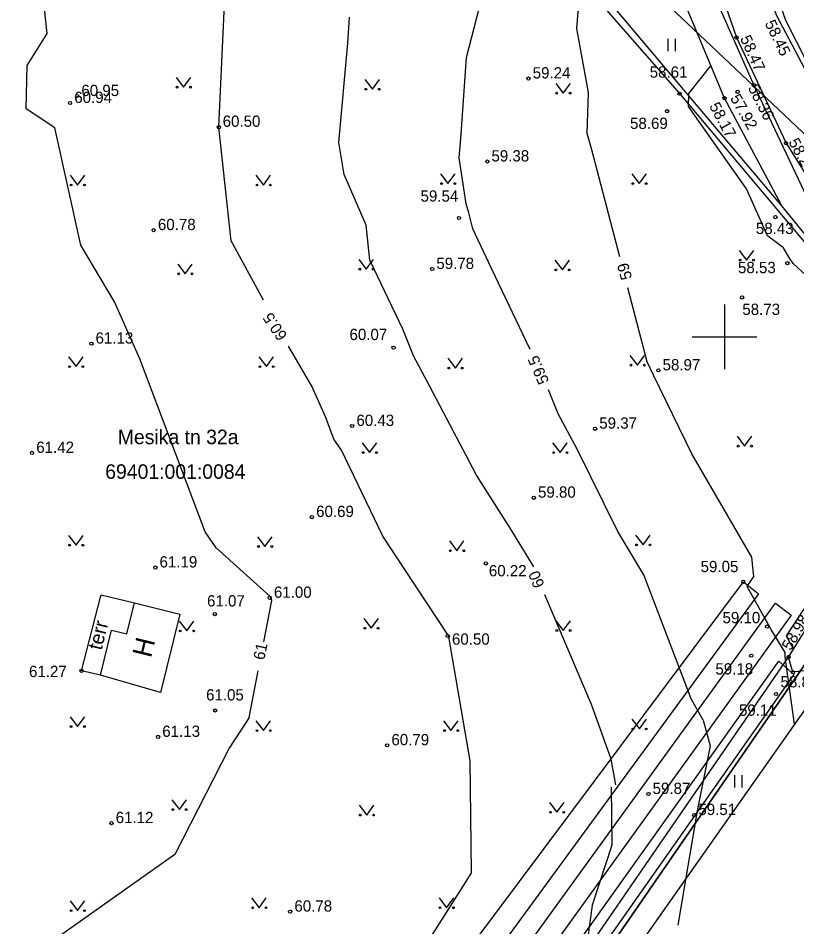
# Model space of a CAD drawing. Extents: x 641115 to 641725, y 6453870 to 6454664.
# Drawn here: x 641406.2 to 641454.5, y 6454063.4 to 6454119.8 of the extents above; entities that cross this region are included whole.
import ezdxf

# ---------------------------------------------------------------- set-up
doc = ezdxf.new("R2010")
doc.units = 0
for name, color, linetype in [('ELKAEV', 7, 'Continuous'), ('ELRAJATISMA', 7, 'Continuous'), ('HALJASTUS', 7, 'Continuous'), ('HOONE', 7, 'Continuous'), ('MOOTPIIR', 7, 'Continuous'), ('PIIR', 7, 'Continuous'), ('TEE', 7, 'Continuous'), ('TTRASS', 7, 'Continuous'), ('VEEKOGU', 7, 'Continuous'), ('VORK', 7, 'Continuous')]:
    doc.layers.add(name, color=color, linetype=linetype)

msp = doc.modelspace()

# ---------------------------------------------------------------- linework, layer by layer
at = {"layer": 'ELKAEV'}
for centre in [(641450.754, 6454118.568), (641437.84, 6454116.025), (641451.826, 6454115.619), (641409.832, 6454114.94), (641447.212, 6454115.086), (641450.005, 6454114.801), (641450.813, 6454115.203), (641409.385, 6454114.507), (641446.438, 6454114), (641418.627, 6454113.003), (641453.821, 6454112.017), (641435.284, 6454110.88), (641433.523, 6454107.375), (641453.163, 6454107.43), (641414.579, 6454106.618), (641453.909, 6454104.57), (641431.864, 6454104.21), (641451.097, 6454102.447), (641410.714, 6454099.575), (641429.464, 6454099.331), (641445.897, 6454097.92), (641426.897, 6454094.471), (641441.974, 6454094.297), (641407.028, 6454092.797), (641438.171, 6454090.016), (641424.398, 6454088.816), (641435.19, 6454085.944), (641414.685, 6454085.686), (641451.175, 6454084.803), (641421.777, 6454083.812), (641418.371, 6454082.8), (641452.646, 6454082.023), (641432.826, 6454081.439), (641451.663, 6454080.218), (641453.977, 6454080.13), (641410.097, 6454079.273), (641454.254, 6454079.187), (641453.199, 6454077.842), (641418.392, 6454076.816), (641414.854, 6454075.177), (641429.068, 6454074.659), (641445.281, 6454071.637), (641448.125, 6454070.33), (641411.959, 6454069.832), (641423.046, 6454064.338)]:
    msp.add_circle(centre, 0.1, dxfattribs=at)
at = {"layer": 'ELRAJATISMA'}
for points in [[(641421.392, 6454102.284), (641419.39, 6454105.95), (641418.63, 6454113), (641419.1, 6454123.34), (641419.89, 6454125.48), (641421.41, 6454134.19), (641421.34, 6454134.56), (641417.66, 6454143.35), (641413.95, 6454150.72), (641409.7, 6454155.51), (641408.22, 6454156.01), (641404.64, 6454156.38), (641402.47, 6454157.09), (641401.02, 6454157.82)], [(641437.94, 6454099.21), (641435.55, 6454104.24), (641434.39, 6454106.71), (641434.13, 6454107.69), (641433.97, 6454108.26), (641433.53, 6454111.11), (641433.63, 6454112.28), (641434, 6454117.34), (641436.25, 6454126.07), (641436.38, 6454127.15), (641436.88, 6454128), (641442.95, 6454133.41)], [(641421.42, 6454081.08), (641421.92, 6454083.64), (641421.87, 6454083.79), (641421.81, 6454083.88), (641418.45, 6454086.9), (641417.77, 6454087.9), (641413.72, 6454098.63), (641412.15, 6454102.18), (641410.05, 6454105.69), (641408.44, 6454112.97), (641406.66, 6454114.14), (641406.72, 6454116.83), (641407.97, 6454118.83), (641407.03, 6454127.45)], [(641443.5, 6454104.96), (641441.76, 6454111.6), (641441.47, 6454112.61), (641441.57, 6454115.15), (641440.84, 6454119.12), (641440.92, 6454120.16), (641442.96, 6454123.7), (641445.13, 6454126.48)], [(641438.16, 6454085.73), (641436.75, 6454088.07), (641434.61, 6454091.42), (641431.71, 6454096.92), (641430.7, 6454098.83), (641430.03, 6454100.48), (641428, 6454104.75), (641427.77, 6454106.93), (641426.39, 6454110.08), (641426.07, 6454112.06), (641426.62, 6454118.23), (641426.74, 6454119.83)], [(641458.9, 6454097.17), (641457.04, 6454100.87), (641456.94, 6454101.48), (641455.61, 6454103.31), (641454.27, 6454104.54), (641454.03, 6454104.89), (641453.66, 6454105.52), (641452.68, 6454106.26), (641451.37, 6454109.18), (641447.76, 6454114.3), (641447.78, 6454115.1), (641449.16, 6454116.81)], [(641454.35, 6454075.97), (641453.77, 6454080.14), (641453.77, 6454080.42), (641452.91, 6454081.8), (641451.41, 6454084.5), (641451.82, 6454085.13), (641451.69, 6454086.32), (641447.98, 6454092.74), (641445.59, 6454097.63), (641445.21, 6454098.45), (641444.01, 6454103.04)], [(641434.3, 6454066.76), (641434.22, 6454073.7), (641432.89, 6454081.39), (641432.85, 6454081.49), (641428.8, 6454087.64), (641426.23, 6454092.96), (641425.76, 6454093.65), (641425.26, 6454094.99), (641424.4, 6454096.93), (641422.95, 6454099.43)], [(641448.68, 6454076.21), (641447.93, 6454077.55), (641445, 6454085.24), (641443.39, 6454087.92), (641440.85, 6454093.03), (641439.69, 6454095.22), (641439.08, 6454096.72)], [(641461.34, 6454092.5), (641461.33, 6454091.9), (641461.19, 6454091.71), (641458.42, 6454088.41), (641453.84, 6454081.44), (641454.28, 6454080.62)], [(641443.25, 6454072.2), (641442.97, 6454073.8), (641441.74, 6454077.18), (641438.85, 6454084)], [(641420.51, 6454076.39), (641421.07, 6454079.27)], [(641420.51, 6454076.39), (641419.26, 6454074.48), (641415.9, 6454067.88), (641409.17, 6454063.13), (641408.71, 6454062.79), (641408.7, 6454062.67), (641405.02, 6454057.78), (641397.47, 6454055.64), (641395.38, 6454054.92), (641394.47, 6454054.54), (641393.89, 6454053.17), (641391.54, 6454051.6)], [(641448.68, 6454076.21), (641449.11, 6454074.63), (641448.31, 6454070.6), (641447.11, 6454063.5)], [(641442.97, 6454072.07), (641443.01, 6454068.46), (641441.79, 6454064.73), (641440.42, 6454054.68)], [(641434.3, 6454066.76), (641431.65, 6454062.58), (641430.18, 6454059.12), (641426.74, 6454048.24), (641425.74, 6454047.96), (641417.52, 6454047.74), (641415.49, 6454050.53), (641411.16, 6454049.26), (641410.17, 6454048.58), (641409.3, 6454047.35), (641405.42, 6454042.77), (641400.68, 6454041.94), (641397.12, 6454040.35)]]:
    msp.add_lwpolyline(points, dxfattribs=at)
at = {"layer": 'HALJASTUS'}
for p, q in [((641446.482, 6454118.491), (641446.482, 6454117.729)), ((641446.938, 6454118.491), (641446.938, 6454117.729)), ((641415.967, 6454116.097), (641416.43, 6454115.49)), ((641416.43, 6454115.49), (641416.876, 6454116.097)), ((641427.687, 6454115.967), (641428.15, 6454115.36)), ((641428.15, 6454115.36), (641428.596, 6454115.967)), ((641439.527, 6454115.727), (641439.99, 6454115.12)), ((641439.99, 6454115.12), (641440.436, 6454115.727)), ((641409.387, 6454110.027), (641409.85, 6454109.42)), ((641409.85, 6454109.42), (641410.296, 6454110.027)), ((641420.927, 6454110.027), (641421.39, 6454109.42)), ((641421.39, 6454109.42), (641421.836, 6454110.027)), ((641432.377, 6454110.117), (641432.84, 6454109.51)), ((641432.84, 6454109.51), (641433.286, 6454110.117)), ((641444.247, 6454110.117), (641444.71, 6454109.51)), ((641444.71, 6454109.51), (641445.156, 6454110.117)), ((641450.907, 6454105.367), (641451.37, 6454104.76)), ((641451.37, 6454104.76), (641451.816, 6454105.367)), ((641427.307, 6454104.807), (641427.77, 6454104.2)), ((641427.77, 6454104.2), (641428.216, 6454104.807)), ((641439.477, 6454104.757), (641439.94, 6454104.15)), ((641439.94, 6454104.15), (641440.386, 6454104.757)), ((641416.067, 6454104.517), (641416.53, 6454103.91)), ((641416.53, 6454103.91), (641416.976, 6454104.517)), ((641409.297, 6454098.757), (641409.76, 6454098.15)), ((641409.76, 6454098.15), (641410.206, 6454098.757)), ((641421.107, 6454098.757), (641421.57, 6454098.15)), ((641421.57, 6454098.15), (641422.016, 6454098.757)), ((641432.837, 6454098.667), (641433.3, 6454098.06)), ((641433.3, 6454098.06), (641433.746, 6454098.667)), ((641444.137, 6454098.847), (641444.6, 6454098.24)), ((641444.6, 6454098.24), (641445.046, 6454098.847)), ((641427.517, 6454093.427), (641427.98, 6454092.82)), ((641427.98, 6454092.82), (641428.426, 6454093.427)), ((641439.337, 6454093.427), (641439.8, 6454092.82)), ((641439.8, 6454092.82), (641440.246, 6454093.427)), ((641450.787, 6454093.827), (641451.25, 6454093.22)), ((641451.25, 6454093.22), (641451.696, 6454093.827)), ((641444.487, 6454087.697), (641444.95, 6454087.09)), ((641444.95, 6454087.09), (641445.396, 6454087.697)), ((641409.297, 6454087.677), (641409.76, 6454087.07)), ((641409.76, 6454087.07), (641410.206, 6454087.677)), ((641421.017, 6454087.597), (641421.48, 6454086.99)), ((641421.48, 6454086.99), (641421.926, 6454087.597)), ((641432.927, 6454087.337), (641433.39, 6454086.73)), ((641433.39, 6454086.73), (641433.836, 6454087.337)), ((641416.167, 6454082.357), (641416.63, 6454081.75)), ((641416.63, 6454081.75), (641417.076, 6454082.357)), ((641427.617, 6454082.527), (641428.08, 6454081.92)), ((641428.08, 6454081.92), (641428.526, 6454082.527)), ((641439.537, 6454082.387), (641440, 6454081.78)), ((641440, 6454081.78), (641440.446, 6454082.387)), ((641417.14, 6454026.64), (641453.98, 6454080.13)), ((641409.387, 6454076.427), (641409.85, 6454075.82)), ((641409.85, 6454075.82), (641410.296, 6454076.427)), ((641420.927, 6454076.177), (641421.39, 6454075.57)), ((641421.39, 6454075.57), (641421.836, 6454076.177)), ((641432.557, 6454076.177), (641433.02, 6454075.57)), ((641433.02, 6454075.57), (641433.466, 6454076.177)), ((641444.257, 6454076.277), (641444.72, 6454075.67)), ((641444.72, 6454075.67), (641445.166, 6454076.277)), ((641450.632, 6454072.811), (641450.632, 6454072.049)), ((641451.088, 6454072.811), (641451.088, 6454072.049)), ((641415.707, 6454071.277), (641416.17, 6454070.67)), ((641416.17, 6454070.67), (641416.616, 6454071.277)), ((641427.337, 6454070.937), (641427.8, 6454070.33)), ((641427.8, 6454070.33), (641428.246, 6454070.937)), ((641439.137, 6454071.107), (641439.6, 6454070.5)), ((641439.6, 6454070.5), (641440.046, 6454071.107)), ((641420.657, 6454065.187), (641421.12, 6454064.58)), ((641421.12, 6454064.58), (641421.566, 6454065.187)), ((641432.287, 6454065.187), (641432.75, 6454064.58)), ((641432.75, 6454064.58), (641433.196, 6454065.187)), ((641409.387, 6454065.007), (641409.85, 6454064.4)), ((641409.85, 6454064.4), (641410.296, 6454065.007))]:
    msp.add_line(p, q, dxfattribs=at)
for points in [[(641399.91, 6454157.43), (641431.59, 6454153.23), (641437.22, 6454148.99), (641430.6, 6454134.9), (641435.95, 6454127.97), (641447.21, 6454115.09), (641463.8, 6454095.37), (641462.56, 6454093.16)], [(641453.56, 6454108.13), (641444.67, 6454118.65), (641431.22, 6454134.65), (641437.79, 6454149.23)]]:
    msp.add_lwpolyline(points, dxfattribs=at)
for centre in [(641416.029, 6454115.49), (641416.858, 6454115.49), (641427.749, 6454115.36), (641428.578, 6454115.36), (641439.589, 6454115.12), (641440.418, 6454115.12), (641409.449, 6454109.42), (641410.278, 6454109.42), (641420.989, 6454109.42), (641421.818, 6454109.42), (641432.439, 6454109.51), (641433.268, 6454109.51), (641444.309, 6454109.51), (641445.138, 6454109.51), (641450.969, 6454104.76), (641451.798, 6454104.76), (641427.369, 6454104.2), (641428.198, 6454104.2), (641439.539, 6454104.15), (641440.368, 6454104.15), (641416.129, 6454103.91), (641416.958, 6454103.91), (641409.359, 6454098.15), (641410.188, 6454098.15), (641421.169, 6454098.15), (641421.998, 6454098.15), (641432.899, 6454098.06), (641433.728, 6454098.06), (641444.199, 6454098.24), (641445.028, 6454098.24), (641427.579, 6454092.82), (641428.408, 6454092.82), (641439.399, 6454092.82), (641440.228, 6454092.82), (641450.849, 6454093.22), (641451.678, 6454093.22), (641444.549, 6454087.09), (641445.378, 6454087.09), (641409.359, 6454087.07), (641410.188, 6454087.07), (641421.079, 6454086.99), (641421.908, 6454086.99), (641432.989, 6454086.73), (641433.818, 6454086.73), (641416.229, 6454081.75), (641417.058, 6454081.75), (641427.679, 6454081.92), (641428.508, 6454081.92), (641439.599, 6454081.78), (641440.428, 6454081.78), (641409.449, 6454075.82), (641410.278, 6454075.82), (641420.989, 6454075.57), (641421.818, 6454075.57), (641432.619, 6454075.57), (641433.448, 6454075.57), (641444.319, 6454075.67), (641445.148, 6454075.67), (641415.769, 6454070.67), (641416.598, 6454070.67), (641427.399, 6454070.33), (641428.228, 6454070.33), (641439.199, 6454070.5), (641440.028, 6454070.5), (641420.719, 6454064.58), (641421.548, 6454064.58), (641432.349, 6454064.58), (641433.178, 6454064.58), (641409.449, 6454064.4), (641410.278, 6454064.4)]:
    msp.add_circle(centre, 0.055, dxfattribs=at)
at = {"layer": 'HOONE'}
for points in [[(641411.272, 6454079.002), (641410.1, 6454079.27), (641411.28, 6454083.84), (641411.32, 6454083.99), (641413.38, 6454083.49)], [(641411.272, 6454079.002), (641411.96, 6454081.8), (641412.91, 6454081.57), (641413.38, 6454083.49), (641416.2, 6454082.8), (641415.01, 6454077.94), (641411.272, 6454079.002)]]:
    msp.add_lwpolyline(points, dxfattribs=at)
at = {"layer": 'MOOTPIIR'}
for points in [[(641356.7, 6454152.65), (641375.23, 6454152.95), (641378.29, 6454165.49), (641389.41, 6454165.34), (641411.55, 6454161.61), (641428.89, 6454159.22), (641432.75, 6454158.99), (641436.26, 6454158.99), (641441.47, 6454159.68), (641444.61, 6454160.97), (641445.94, 6454162.81), (641449.43, 6454161.11), (641448.86, 6454159.75), (641447.43, 6454154.88), (641447.03, 6454150.92), (641448.59, 6454143.66), (641449.98, 6454133.68), (641451.25, 6454126.95), (641453.79, 6454119.65), (641457.15, 6454113.06)], [(641466.16, 6454092.75), (641410.33, 6454013.43)]]:
    msp.add_lwpolyline(points, dxfattribs=at)
at = {"layer": 'PIIR'}
for points in [[(641725.35, 6454611.87), (641698.76, 6454526.05), (641615.58, 6454268.81), (641556.81, 6454137.22), (641511.43, 6454060.46), (641436.15, 6453963.14), (641410.31, 6454014.9), (641468.73, 6454099.59), (641432.69, 6454133.64), (641441.4, 6454151.24), (641465.32, 6454199.56), (641476.8, 6454193.98), (641490.72, 6454229.86), (641499.63, 6454225.28), (641609.54, 6454550.16), (641569.11, 6454557.56), (641613.5, 6454638.14)], [(641361.61, 6454112.32), (641388.82, 6454159.04), (641437.89, 6454153.82), (641441.4, 6454151.24), (641432.69, 6454133.64), (641468.73, 6454099.59), (641410.31, 6454014.9)]]:
    msp.add_lwpolyline(points, close=True, dxfattribs=at)
at = {"layer": 'TEE'}
for points in [[(641470, 6454096), (641463.74, 6454102.28), (641460.75, 6454106.21), (641456.92, 6454112.99), (641453.24, 6454119.95), (641450.81, 6454127.05), (641449.11, 6454135.75), (641448.01, 6454143.88), (641446.49, 6454150.84), (641446.95, 6454154.96), (641447.84, 6454158.13), (641449.24, 6454161.2)], [(641397.02, 6454150.7), (641399.89, 6454152.36), (641396.31, 6454157.72), (641395.77, 6454159.56), (641397.48, 6454160.64), (641416.03, 6454158.14), (641430.8, 6454155.92), (641435.73, 6454155.58), (641439.45, 6454154.42), (641440.92, 6454152.98), (641442.87, 6454149.04), (641444.77, 6454143.83), (641446.17, 6454134.46), (641447.91, 6454126.77), (641450.75, 6454118.57), (641453.82, 6454112.02), (641458.78, 6454104.11), (641461.56, 6454100.7), (641468.4, 6454093.78)]]:
    msp.add_lwpolyline(points, dxfattribs=at)
at = {"layer": 'TTRASS'}
for points in [[(641371.98, 6454136.85), (641375.69, 6454134.89), (641391.24, 6454083.54), (641417.76, 6454041.19), (641418.72, 6454041.39), (641451.18, 6454084.8), (641452.11, 6454084.06), (641418.93, 6454038.7), (641418.01, 6454038.62), (641390.17, 6454083), (641374.71, 6454134.08), (641371.97, 6454136.14)], [(641370.67, 6454135.65), (641371.11, 6454133.41), (641387.07, 6454080.96), (641417.66, 6454032.25), (641419.31, 6454032.09), (641453.37, 6454079.87), (641454.31, 6454079.05), (641419.98, 6454030.25), (641417.56, 6454030.2), (641385.84, 6454080.13), (641370.05, 6454133.17), (641369.82, 6454135.67)], [(641371.76, 6454135.63), (641373.49, 6454133.85), (641389.07, 6454082.45), (641417.89, 6454036.56), (641419.22, 6454036.62), (641453.16, 6454083.47), (641454.13, 6454082.74), (641419.19, 6454034.23), (641417.77, 6454034.42), (641388.16, 6454081.68), (641372.23, 6454133.86), (641371.27, 6454135.64)]]:
    msp.add_lwpolyline(points, dxfattribs=at)
at = {"layer": 'VEEKOGU'}
for points in [[(641458.81, 6454101.67), (641453.56, 6454108.13), (641450, 6454114.8), (641444.42, 6454128.19), (641442.28, 6454135.8), (641440.69, 6454143.15), (641438.72, 6454147.07), (641438.49, 6454148.97), (641439.28, 6454149.33), (641440, 6454149.31), (641440.34, 6454148.02), (641442.43, 6454144.27), (641444.17, 6454136.47), (641445.97, 6454128.85), (641451.83, 6454115.62), (641455.28, 6454108.32)], [(641455.44, 6454079.34), (641454.25, 6454079.19), (641453.98, 6454080.13), (641461.19, 6454091.71)]]:
    msp.add_lwpolyline(points, dxfattribs=at)
at = {"layer": 'VORK'}
for p, q in [((641450, 6454102), (641450, 6454098)), ((641448, 6454100), (641452, 6454100))]:
    msp.add_line(p, q, dxfattribs=at)

# ---------------------------------------------------------------- texts
at = {"layer": 'ELKAEV'}
for s, rotation, p in [(' 58.45', 295.9035, (641452.37, 6454119.69)), (' 58.47', 294.2583, (641450.85, 6454118.76)), (' 58.36', 296.97, (641451.32, 6454115.68)), (' 57.92', 299.6541, (641450.2, 6454115.04)), (' 58.17', 298.3049, (641448.91, 6454114.55)), (' 58.26', 298.6543, (641453.83, 6454112.32)), (' 58.98', 59.712, (641453.98, 6454080.26))]:
    msp.add_text(s, height=0.7, rotation=rotation, dxfattribs=at).set_placement(p)
for s, p in [(' 59.24', (641437.84, 6454116.03)), (' 58.61', (641445.1, 6454116.08)), (' 60.95', (641409.83, 6454114.94)), (' 60.94', (641409.39, 6454114.51)), (' 60.50', (641418.6, 6454113.03)), (' 58.69', (641443.88, 6454112.9)), (' 59.38', (641435.28, 6454110.88)), (' 59.54', (641430.88, 6454108.39)), (' 60.78', (641414.58, 6454106.62)), (' 58.43', (641451.69, 6454106.38)), (' 59.78', (641431.86, 6454104.21)), (' 58.53', (641450.58, 6454103.95)), (' 58.73', (641450.85, 6454101.36)), (' 61.13', (641410.71, 6454099.58)), (' 60.07', (641426.47, 6454099.8)), (' 58.97', (641445.9, 6454097.92)), (' 60.43', (641426.9, 6454094.47)), (' 59.37', (641441.97, 6454094.3)), (' 61.42', (641407.03, 6454092.8)), (' 59.80', (641438.17, 6454090.02)), (' 60.69', (641424.4, 6454088.82)), (' 61.19', (641414.68, 6454085.69)), (' 59.05', (641448.26, 6454085.4)), (' 60.22', (641435.12, 6454085.14)), (' 61.00', (641421.78, 6454083.81)), (' 61.07', (641417.63, 6454083.27)), (' 59.10', (641449.62, 6454082.23)), (' 60.50', (641432.83, 6454080.9)), (' 61.27', (641406.58, 6454078.89)), (' 59.18', (641449.18, 6454079.05)), (' 58.81', (641453.22, 6454078.25)), (' 61.05', (641417.57, 6454077.44)), (' 59.11', (641450.64, 6454076.49)), (' 61.13', (641414.85, 6454075.18)), (' 60.79', (641429.07, 6454074.66)), (' 59.87', (641445.28, 6454071.64)), (' 59.51', (641448.12, 6454070.33)), (' 61.12', (641411.96, 6454069.83)), (' 60.78', (641423.05, 6454064.34))]:
    msp.add_text(s, height=0.7, dxfattribs=at).set_placement(p)
at = {"layer": 'ELRAJATISMA'}
for s, rotation, p in [('59', 105.7886, (641444.28, 6454103.65)), ('60.5', 124.1068, (641422.9, 6454100.07)), ('59.5', 113.4195, (641439.13, 6454097.24)), ('60', 112.5635, (641438.85, 6454084.6)), ('61', 77.6722, (641421.43, 6454079.91))]:
    msp.add_text(s, height=0.7, rotation=rotation, dxfattribs=at).set_placement(p)
at = {"layer": 'HOONE'}
for s, height, p in [('terr', 0.9, (641411.346, 6454080.515)), ('H', 1.2, (641414.409, 6454080.04))]:
    msp.add_text(s, height=height, rotation=76.316, dxfattribs=at).set_placement(p)
at = {"layer": 'PIIR'}
for s, p in [('Mesika tn 32a', (641412.35, 6454093.34)), ('69401:001:0084', (641411.57, 6454091.19))]:
    msp.add_text(s, height=0.9, dxfattribs=at).set_placement(p)

doc.saveas('drawing.dxf')
